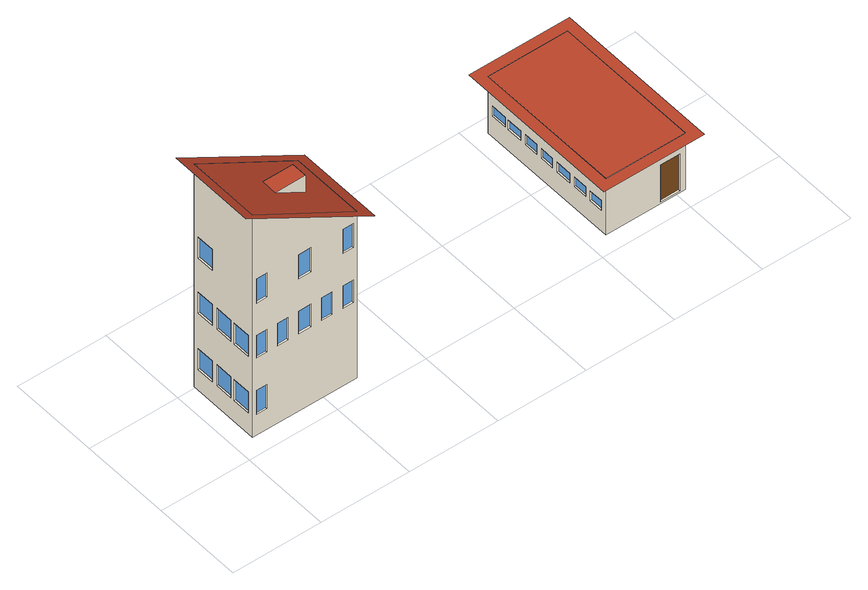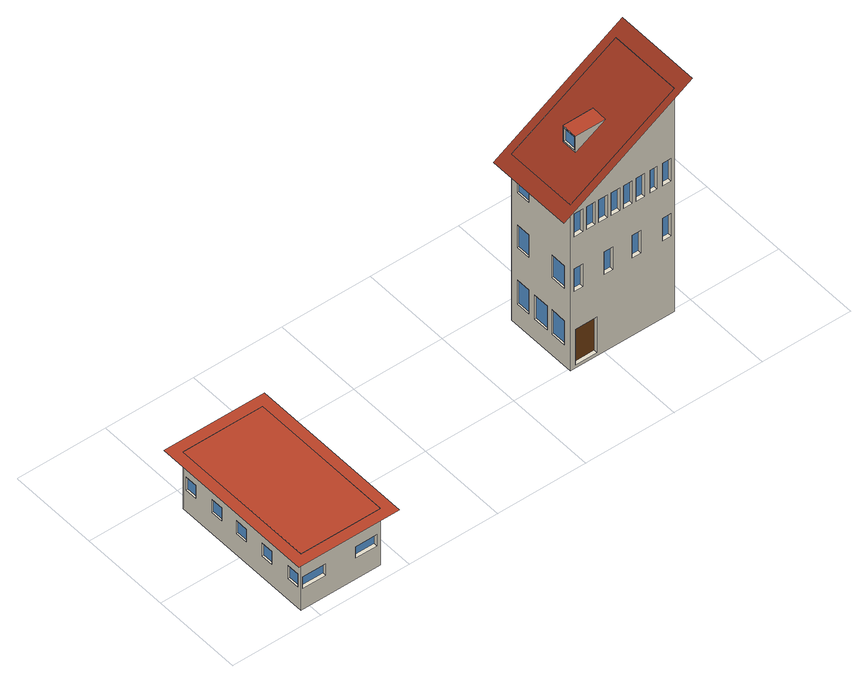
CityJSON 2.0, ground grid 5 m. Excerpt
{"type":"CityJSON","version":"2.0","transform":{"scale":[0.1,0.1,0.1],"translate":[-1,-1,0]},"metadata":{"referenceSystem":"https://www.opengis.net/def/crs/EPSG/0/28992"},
"CityObjects":{
"building1":{"type":"Building","attributes":{"roofType":"Shed","yearOfConstruction":1953,"function":"Industrial","storeysAboveGround":3},"children":["building1-1"],"geometry":[{"type":"MultiSurface","lod":"3","boundaries":[[[0,1,2,3]],[[4,5,6,7],[8,9,10,11]],[[3,2,5,4],[12,13,14,15],[16,17,18,19],[20,21,22,23],[24,25,26,27],[28,29,30,31],[32,33,34,35],[36,37,38,39],[40,41,42,43],[44,45,46,47]],[[48,49,12,15]],[[14,50,48,15]],[[51,50,14,13]],[[12,49,51,13]],[[52,53,16,19]],[[18,54,52,19]],[[55,54,18,17]],[[16,53,55,17]],[[56,57,20,23]],[[22,58,56,23]],[[59,58,22,21]],[[20,57,59,21]],[[60,61,24,27]],[[26,62,60,27]],[[63,62,26,25]],[[24,61,63,25]],[[64,65,28,31]],[[30,66,64,31]],[[67,66,30,29]],[[28,65,67,29]],[[68,69,32,35]],[[34,70,68,35]],[[71,70,34,33]],[[32,69,71,33]],[[72,73,36,39]],[[38,74,72,39]],[[75,74,38,37]],[[36,73,75,37]],[[76,77,40,43]],[[42,78,76,43]],[[79,78,42,41]],[[40,77,79,41]],[[80,81,44,47]],[[46,82,80,47]],[[83,82,46,45]],[[44,81,83,45]],[[50,51,49,48]],[[54,55,53,52]],[[58,59,57,56]],[[62,63,61,60]],[[66,67,65,64]],[[70,71,69,68]],[[74,75,73,72]],[[78,79,77,76]],[[82,83,81,80]],[[1,6,5,2],[84,85,86,87],[88,89,90,91],[92,93,94,95],[96,97,98,99],[100,101,102,103],[104,105,106,107]],[[108,109,84,87]],[[86,110,108,87]],[[111,110,86,85]],[[84,109,111,85]],[[112,113,88,91]],[[90,114,112,91]],[[115,114,90,89]],[[88,113,115,89]],[[116,117,92,95]],[[94,118,116,95]],[[119,118,94,93]],[[92,117,119,93]],[[120,121,96,99]],[[98,122,120,99]],[[123,122,98,97]],[[96,121,123,97]],[[124,125,100,103]],[[102,126,124,103]],[[127,126,102,101]],[[100,125,127,101]],[[128,129,104,107]],[[106,130,128,107]],[[131,130,106,105]],[[104,129,131,105]],[[110,111,109,108]],[[114,115,113,112]],[[118,119,117,116]],[[122,123,121,120]],[[126,127,125,124]],[[130,131,129,128]],[[1,0,7,6],[132,133,134,135],[136,137,138,139],[140,141,142,143],[144,145,146,147],[148,149,150,151],[152,153,154,155],[156,157,158,159],[160,161,162,163],[164,165,166,167],[168,169,170,171],[172,173,174,175],[176,177,178,179],[180,181,182,183]],[[184,185,132,135]],[[134,186,184,135]],[[187,186,134,133]],[[132,185,187,133]],[[188,189,136,139]],[[138,190,188,139]],[[191,190,138,137]],[[136,189,191,137]],[[192,193,140,143]],[[142,194,192,143]],[[195,194,142,141]],[[140,193,195,141]],[[196,197,144,147]],[[146,198,196,147]],[[199,198,146,145]],[[144,197,199,145]],[[200,201,148,151]],[[150,202,200,151]],[[203,202,150,149]],[[148,201,203,149]],[[204,205,152,155]],[[154,206,204,155]],[[207,206,154,153]],[[152,205,207,153]],[[208,209,156,159]],[[158,210,208,159]],[[211,210,158,157]],[[156,209,211,157]],[[212,213,160,163]],[[162,214,212,163]],[[215,214,162,161]],[[160,213,215,161]],[[216,217,164,167]],[[166,218,216,167]],[[219,218,166,165]],[[164,217,219,165]],[[220,221,168,171]],[[170,222,220,171]],[[223,222,170,169]],[[168,221,223,169]],[[224,225,172,175]],[[174,226,224,175]],[[227,226,174,173]],[[172,225,227,173]],[[228,229,176,179]],[[178,230,228,179]],[[231,230,178,177]],[[176,229,231,177]],[[232,233,180,183]],[[182,234,232,183]],[[235,234,182,181]],[[180,233,235,181]],[[186,187,185,184]],[[190,191,189,188]],[[194,195,193,192]],[[198,199,197,196]],[[202,203,201,200]],[[206,207,205,204]],[[210,211,209,208]],[[214,215,213,212]],[[218,219,217,216]],[[222,223,221,220]],[[226,227,225,224]],[[230,231,229,228]],[[234,235,233,232]],[[0,3,4,7],[236,237,238,239],[240,241,242,243],[244,245,246,247],[248,249,250,251],[252,253,254,255],[256,257,258,259],[260,261,262,263]],[[264,265,236,239]],[[238,266,264,239]],[[267,266,238,237]],[[236,265,267,237]],[[268,269,240,243]],[[242,270,268,243]],[[271,270,242,241]],[[240,269,271,241]],[[272,273,244,247]],[[246,274,272,247]],[[275,274,246,245]],[[244,273,275,245]],[[276,277,248,251]],[[250,278,276,251]],[[279,278,250,249]],[[248,277,279,249]],[[280,281,252,255]],[[254,282,280,255]],[[283,282,254,253]],[[252,281,283,253]],[[284,285,256,259]],[[258,286,284,259]],[[287,286,258,257]],[[256,285,287,257]],[[288,289,260,263]],[[262,290,288,263]],[[291,290,262,261]],[[260,289,291,261]],[[266,267,265,264]],[[270,271,269,268]],[[274,275,273,272]],[[278,279,277,276]],[[282,283,281,280]],[[286,287,285,284]],[[290,291,289,288]],[[292,293,294,295],[7,6,5,4]]],"semantics":{"surfaces":[{"type":"GroundSurface"},{"type":"RoofSurface"},{"type":"WallSurface"},{"type":"Window"},{"type":"Door"}],"values":[0,1,2,2,2,2,2,2,2,2,2,2,2,2,2,2,2,2,2,2,2,2,2,2,2,2,2,2,2,2,2,2,2,2,2,2,2,2,2,3,3,3,3,3,3,3,3,3,2,2,2,2,2,2,2,2,2,2,2,2,2,2,2,2,2,2,2,2,2,2,2,2,2,3,3,3,3,3,3,2,2,2,2,2,2,2,2,2,2,2,2,2,2,2,2,2,2,2,2,2,2,2,2,2,2,2,2,2,2,2,2,2,2,2,2,2,2,2,2,2,2,2,2,2,2,2,2,2,2,2,2,2,4,3,3,3,3,3,3,3,3,3,3,3,3,2,2,2,2,2,2,2,2,2,2,2,2,2,2,2,2,2,2,2,2,2,2,2,2,2,2,2,2,2,3,3,3,3,3,3,3,1]}}]},
"building1-1":{"type":"BuildingInstallation","parents":["building1"],"geometry":[{"type":"MultiSurface","lod":"3","boundaries":[[[10,296,11]],[[296,297,8,11]],[[9,8,297]],[[10,9,297,296],[298,299,300,301]],[[298,302,303,301]],[[299,304,302,298]],[[305,304,299,300]],[[301,303,305,300]],[[302,304,305,303]]],"semantics":{"surfaces":[{"type":"WallSurface"},{"type":"RoofSurface"},{"type":"Window"}],"values":[0,1,0,0,0,0,0,0,2]}}]},
"building2":{"type":"Building","attributes":{"roofType":"Flat","yearOfConstruction":1946,"function":"Industrial","storeysAboveGround":1},"geometry":[{"type":"MultiSurface","lod":"3","boundaries":[[[306,307,308,309]],[[310,311,312,313]],[[308,310,313,309],[314,315,316,317]],[[318,319,314,317]],[[316,320,318,317]],[[321,320,316,315]],[[314,319,321,315]],[[320,321,319,318]],[[307,311,310,308],[322,323,324,325],[326,327,328,329],[330,331,332,333],[334,335,336,337],[338,339,340,341]],[[342,343,322,325]],[[324,344,342,325]],[[345,344,324,323]],[[322,343,345,323]],[[346,347,326,329]],[[328,348,346,329]],[[349,348,328,327]],[[326,347,349,327]],[[350,351,330,333]],[[332,352,350,333]],[[353,352,332,331]],[[330,351,353,331]],[[354,355,334,337]],[[336,356,354,337]],[[357,356,336,335]],[[334,355,357,335]],[[358,359,338,341]],[[340,360,358,341]],[[361,360,340,339]],[[338,359,361,339]],[[344,345,343,342]],[[348,349,347,346]],[[352,353,351,350]],[[356,357,355,354]],[[360,361,359,358]],[[306,312,311,307],[362,363,364,365],[366,367,368,369]],[[360,370,362,365]],[[364,371,360,365]],[[372,371,364,363]],[[362,370,372,363]],[[373,374,366,369]],[[368,375,373,369]],[[376,375,368,367]],[[366,374,376,367]],[[371,372,370,360]],[[375,376,374,373]],[[309,313,312,306],[377,378,379,380],[381,382,383,384],[385,386,387,388],[389,390,391,392],[393,394,395,396],[397,398,399,400],[401,402,403,404]],[[405,406,377,380]],[[379,407,405,380]],[[408,407,379,378]],[[377,406,408,378]],[[409,410,381,384]],[[383,411,409,384]],[[412,411,383,382]],[[381,410,412,382]],[[413,414,385,388]],[[387,415,413,388]],[[416,415,387,386]],[[385,414,416,386]],[[417,418,389,392]],[[391,419,417,392]],[[420,419,391,390]],[[389,418,420,390]],[[421,422,393,396]],[[395,423,421,396]],[[424,423,395,394]],[[393,422,424,394]],[[425,426,397,400]],[[399,427,425,400]],[[428,427,399,398]],[[397,426,428,398]],[[429,430,401,404]],[[403,431,429,404]],[[432,431,403,402]],[[401,430,432,402]],[[407,408,406,405]],[[411,412,410,409]],[[415,416,414,413]],[[419,420,418,417]],[[423,424,422,421]],[[427,428,426,425]],[[431,432,430,429]],[[433,434,435,436],[312,311,310,313]]],"semantics":{"surfaces":[{"type":"GroundSurface"},{"type":"RoofSurface"},{"type":"WallSurface"},{"type":"Door"},{"type":"Window"}],"values":[0,1,2,2,2,2,2,3,2,2,2,2,2,2,2,2,2,2,2,2,2,2,2,2,2,2,2,2,2,4,4,4,4,4,2,2,2,2,2,2,2,2,2,4,4,2,2,2,2,2,2,2,2,2,2,2,2,2,2,2,2,2,2,2,2,2,2,2,2,2,2,2,2,2,4,4,4,4,4,4,4,1]}}]}
},
"vertices":[
[10,51,0],[69,51,0],[69,10,0],[10,10,0],[10,10,138],[69,10,103],[69,51,103],[10,51,138],[36,35,123],[53,35,113],[53,26,113],[36,26,123],[12,10,28],[18,10,28],[18,10,13],[12,10,13],[12,10,62],[18,10,62],[18,10,48],[12,10,48],[24,10,62],[30,10,62],[30,10,48],[24,10,48],[36,10,62],[43,10,62],[43,10,48],[36,10,48],[49,10,62],[55,10,62],[55,10,48],[49,10,48],[61,10,62],[67,10,62],[67,10,48],[61,10,48],[12,10,97],[18,10,97],[18,10,82],[12,10,82],[36,10,97],[43,10,97],[43,10,82],[36,10,82],[61,10,97],[67,10,97],[67,10,82],[61,10,82],[12,11,13],[12,11,28],[18,11,13],[18,11,28],[12,11,48],[12,11,62],[18,11,48],[18,11,62],[24,11,48],[24,11,62],[30,11,48],[30,11,62],[36,11,48],[36,11,62],[43,11,48],[43,11,62],[49,11,48],[49,11,62],[55,11,48],[55,11,62],[61,11,48],[61,11,62],[67,11,48],[67,11,62],[12,11,82],[12,11,97],[18,11,82],[18,11,97],[36,11,82],[36,11,97],[43,11,82],[43,11,97],[61,11,82],[61,11,97],[67,11,82],[67,11,97],[69,14,28],[69,22,28],[69,22,13],[69,14,13],[69,26,28],[69,35,28],[69,35,13],[69,26,13],[69,38,28],[69,47,28],[69,47,13],[69,38,13],[69,14,62],[69,22,62],[69,22,48],[69,14,48],[69,38,62],[69,47,62],[69,47,48],[69,38,48],[69,14,96],[69,22,96],[69,22,82],[69,14,82],[68,14,13],[68,14,28],[68,22,13],[68,22,28],[68,26,13],[68,26,28],[68,35,13],[68,35,28],[68,38,13],[68,38,28],[68,47,13],[68,47,28],[68,14,48],[68,14,62],[68,22,48],[68,22,62],[68,38,48],[68,38,62],[68,47,48],[68,47,62],[68,14,82],[68,14,96],[68,22,82],[68,22,96],[66,51,24],[54,51,24],[54,51,2],[66,51,2],[67,51,62],[62,51,62],[62,51,48],[67,51,48],[50,51,62],[45,51,62],[45,51,48],[50,51,48],[34,51,62],[29,51,62],[29,51,48],[34,51,48],[17,51,62],[12,51,62],[12,51,48],[17,51,48],[67,51,96],[62,51,96],[62,51,82],[67,51,82],[60,51,96],[55,51,96],[55,51,82],[60,51,82],[53,51,96],[48,51,96],[48,51,82],[53,51,82],[46,51,96],[41,51,96],[41,51,82],[46,51,82],[39,51,96],[34,51,96],[34,51,82],[39,51,82],[32,51,96],[27,51,96],[27,51,82],[32,51,82],[24,51,96],[20,51,96],[20,51,82],[24,51,82],[17,51,96],[12,51,96],[12,51,82],[17,51,82],[66,49,2],[66,49,24],[54,49,2],[54,49,24],[67,49,48],[67,49,62],[62,49,48],[62,49,62],[50,49,48],[50,49,62],[45,49,48],[45,49,62],[34,49,48],[34,49,62],[29,49,48],[29,49,62],[17,49,48],[17,49,62],[12,49,48],[12,49,62],[67,49,82],[67,49,96],[62,49,82],[62,49,96],[60,49,82],[60,49,96],[55,49,82],[55,49,96],[53,49,82],[53,49,96],[48,49,82],[48,49,96],[46,49,82],[46,49,96],[41,49,82],[41,49,96],[39,49,82],[39,49,96],[34,49,82],[34,49,96],[32,49,82],[32,49,96],[27,49,82],[27,49,96],[24,49,82],[24,49,96],[20,49,82],[20,49,96],[17,49,82],[17,49,96],[12,49,82],[12,49,96],[10,48,26],[10,38,26],[10,38,13],[10,48,13],[10,35,26],[10,25,26],[10,25,13],[10,35,13],[10,23,26],[10,13,26],[10,13,13],[10,23,13],[10,48,61],[10,38,61],[10,38,48],[10,48,48],[10,35,61],[10,25,61],[10,25,48],[10,35,48],[10,23,61],[10,13,61],[10,13,48],[10,23,48],[10,48,95],[10,38,95],[10,38,82],[10,48,82],[11,48,13],[11,48,26],[11,38,13],[11,38,26],[11,35,13],[11,35,26],[11,25,13],[11,25,26],[11,23,13],[11,23,26],[11,13,13],[11,13,26],[11,48,48],[11,48,61],[11,38,48],[11,38,61],[11,35,48],[11,35,61],[11,25,48],[11,25,61],[11,23,48],[11,23,61],[11,13,48],[11,13,61],[11,48,82],[11,48,95],[11,38,82],[11,38,95],[76,6,99],[76,55,99],[3,55,143],[3,6,143],
[53,26,123],[53,35,123],[53,27,114],[53,34,114],[53,34,122],[53,27,122],[52,27,114],[52,27,122],[52,34,114],[52,34,122],
[210,92,0],[255,92,0],[255,10,0],[210,10,0],[255,10,35],[255,92,35],[210,92,35],[210,10,35],[241,10,24],[252,10,24],[252,10,1],[241,10,1],[241,11,1],[241,11,24],[252,11,1],[252,11,24],[255,12,21],[255,19,21],[255,19,13],[255,12,13],[255,30,21],[255,37,21],[255,37,13],[255,30,13],[255,47,21],[255,54,21],[255,54,13],[255,47,13],[255,65,21],[255,72,21],[255,72,13],[255,65,13],[255,83,21],[255,90,21],[255,90,13],[255,83,13],[254,12,13],[254,12,21],[254,19,13],[254,19,21],[254,30,13],[254,30,21],[254,37,13],[254,37,21],[254,47,13],[254,47,21],[254,54,13],[254,54,21],[254,65,13],[254,65,21],[254,72,13],[254,72,21],[254,83,13],[254,83,21],[254,90,13],[254,90,21],[254,92,20],[241,92,20],[241,92,13],[254,92,13],[224,92,20],[212,92,20],[212,92,13],[224,92,13],[254,90,20],[241,90,13],[241,90,20],[224,90,13],[224,90,20],[212,90,13],[212,90,20],[210,89,19],[210,80,19],[210,80,13],[210,89,13],[210,78,19],[210,69,19],[210,69,13],[210,78,13],[210,66,19],[210,58,19],[210,58,13],[210,66,13],[210,55,19],[210,47,19],[210,47,13],[210,55,13],[210,44,19],[210,35,19],[210,35,13],[210,44,13],[210,32,19],[210,24,19],[210,24,13],[210,32,13],[210,21,19],[210,13,19],[210,13,13],[210,21,13],[211,89,13],[211,89,19],[211,80,13],[211,80,19],[211,78,13],[211,78,19],[211,69,13],[211,69,19],[211,66,13],[211,66,19],[211,58,13],[211,58,19],[211,55,13],[211,55,19],[211,47,13],[211,47,19],[211,44,13],[211,44,19],[211,35,13],[211,35,19],[211,32,13],[211,32,19],[211,24,13],[211,24,19],[211,21,13],[211,21,19],[211,13,13],[211,13,19],[261,4,35],[261,98,35],[204,98,35],[204,4,35]
]}
